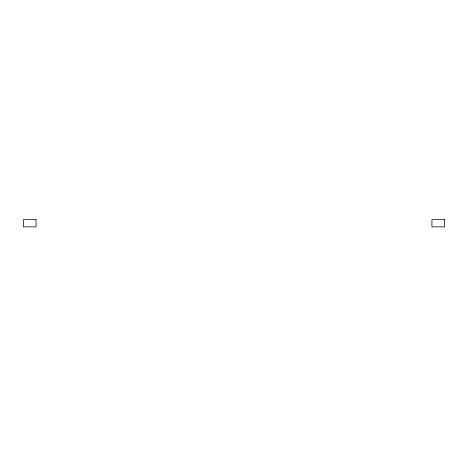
<?xml version="1.0" encoding="UTF-8"?>
<svg xmlns="http://www.w3.org/2000/svg" width="468" height="468" viewBox="0 0 468 468"><rect width="100%" height="100%" fill="white"/><g stroke="black" fill="none" stroke-linecap="round" stroke-linejoin="round"><path stroke-width="0.7" d="M36.065 219.638L23.4 219.638L23.4 226.869L36.065 226.869L36.065 219.638M444.6 219.638L431.935 219.638L431.935 226.869L444.6 226.869L444.6 219.638"/></g></svg>
